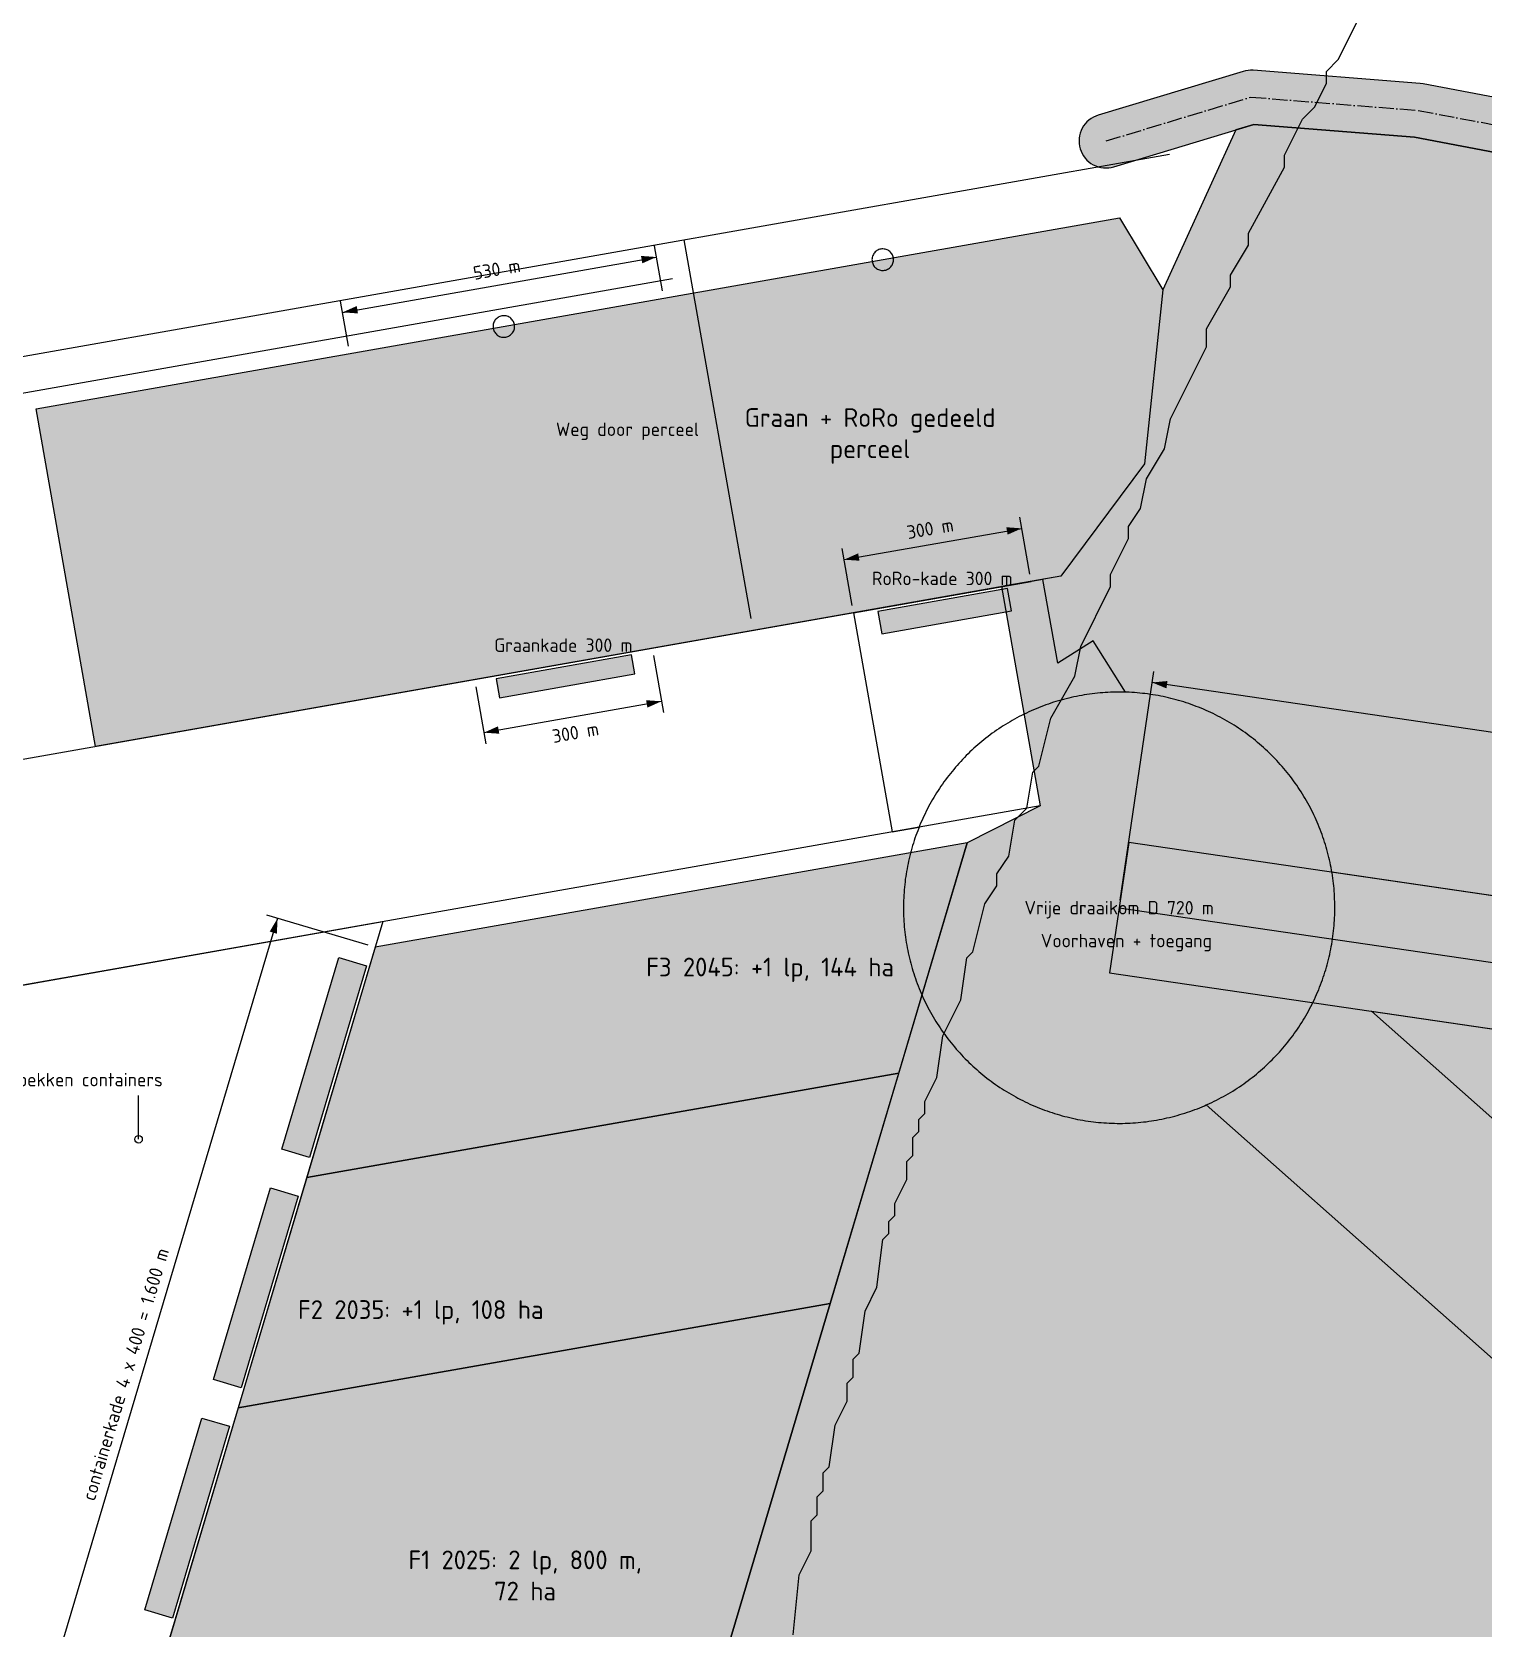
# Model space of a CAD drawing. Header units: metres. Extents: x 284000 to 334319, y 7632000 to 7666000.
# Drawn here: x 295410 to 297832, y 7648436 to 7651101 of the extents above; entities that cross this region are included whole.
import ezdxf
from ezdxf.enums import TextEntityAlignment as Align

# ---------------------------------------------------------------- set-up
doc = ezdxf.new("R2010")
doc.units = ezdxf.units.M
doc.header["$LTSCALE"] = 10
doc.linetypes.add('DASHDOT', pattern=[3.556, 2.54, -0.508, 0, -0.508])
for name, color, linetype in [('HV-BAGGER', 5, 'Continuous'), ('HV-CONTAINER', 30, 'Continuous'), ('HV-DRAAIKOM', 2, 'Continuous'), ('HV-GEUL', 5, 'Continuous'), ('HV-GEUL-AS', 1, 'Continuous'), ('HV-GOLFBREKER', 8, 'Continuous'), ('HV-GRAAN', 50, 'Continuous'), ('HV-KADE', 7, 'Continuous'), ('HV-KUSTLIJN', 4, 'Continuous'), ('HV-ONDERGROND', 8, 'Continuous'), ('HV-SCHIP', 3, 'Continuous'), ('HV-SPOOR', 8, 'Continuous'), ('HV-TEKST-02', 7, 'Continuous'), ('HV-VOORHAVEN', 151, 'Continuous'), ('HV-WEG', 7, 'Continuous')]:
    doc.layers.add(name, color=color, linetype=linetype)
doc.styles.add('NLCS-ISO', font='NLCS-ISO.ttf')
picture_1 = doc.add_image_def('image1.jpg', size_in_pixel=(3400, 3400))

msp = doc.modelspace()

# ---------------------------------------------------------------- hatches: boundary and pattern name
at = {"layer": 'HV-CONTAINER', "true_color": 0xf77f00, "transparency": 33554534}
h = msp.add_hatch(color=30, dxfattribs=at)
h.dxf.hatch_style = 1
h.paths.add_polyline_path([(295982.5, 7649572.6), (295868.1, 7649188.2), (296856.4, 7649362.4), (296970.7, 7649746.9)])
h = msp.add_hatch(color=30, dxfattribs=at)
h.dxf.hatch_style = 1
h.paths.add_polyline_path([(296856.4, 7649362.4), (295868.1, 7649188.2), (295753.8, 7648803.7), (296742, 7648978)])
h = msp.add_hatch(color=30, dxfattribs=at)
h.dxf.hatch_style = 1
h.paths.add_polyline_path([(296742, 7648978), (295753.8, 7648803.7), (295525.1, 7648034.8), (296513.3, 7648209.1)])
at = {"layer": 'HV-GOLFBREKER', "true_color": 0xadb5bd, "transparency": 33554534}
h = msp.add_hatch(color=8, dxfattribs=at)
h.dxf.hatch_style = 1
h.paths.add_polyline_path([(297449, 7650946.4), (297717.1, 7650925.2), (298100.7, 7650852.5), (298486.7, 7650701), (298760.6, 7650525.8), (298902.1, 7650270.8), (298998.2, 7649950.8), (299035.3, 7649539.6), (299035.9, 7649535.2), (299036.9, 7649530.9), (299038.4, 7649526.7), (299040.2, 7649522.7), (299042.4, 7649518.9), (299045, 7649515.4), (299048, 7649512.1), (299051.2, 7649509.1), (299054.8, 7649506.4), (299058.5, 7649504.1), (299062.5, 7649502.2), (299066.7, 7649500.7), (299070.9, 7649499.6), (299075.3, 7649498.9), (299079.7, 7649498.6), (299084.1, 7649498.8), (299088.5, 7649499.4), (299092.8, 7649500.4), (299096.9, 7649501.9), (299101, 7649503.8), (299104.8, 7649506), (299108.3, 7649508.6), (299111.6, 7649511.5), (299114.6, 7649514.8), (299117.3, 7649518.3), (299119.6, 7649522.1), (299121.5, 7649526.1), (299123, 7649530.2), (299124.1, 7649534.5), (299124.8, 7649538.8), (299125.1, 7649543.2), (299124.9, 7649547.7), (299087.4, 7649963.4), (299086.8, 7649967.9), (299085.7, 7649972.3), (298986.9, 7650301.3), (298985.3, 7650305.9), (298983.1, 7650310.2), (298833.8, 7650579.4), (298831.4, 7650583.2), (298828.7, 7650586.7), (298825.7, 7650589.9), (298822.3, 7650592.9), (298818.7, 7650595.4), (298531.5, 7650779.2), (298527.7, 7650781.4), (298523.7, 7650783.2), (298129.6, 7650937.8), (298125.6, 7650939.2), (298121.6, 7650940.2), (297731.5, 7651014.1), (297726.7, 7651014.7), (297447.7, 7651036.8), (297443.5, 7651037), (297439.3, 7651036.7), (297435.1, 7651036.1), (297431.1, 7651035), (297189.2, 7650961.8), (297185.1, 7650960.3), (297181.1, 7650958.5), (297177.3, 7650956.2), (297173.7, 7650953.6), (297170.5, 7650950.6), (297167.5, 7650947.3), (297164.9, 7650943.8), (297162.6, 7650940), (297160.7, 7650936), (297159.2, 7650931.8), (297158.1, 7650927.6), (297157.5, 7650923.2), (297157.3, 7650918.8), (297157.5, 7650914.4), (297158.1, 7650910), (297159.2, 7650905.7), (297160.7, 7650901.6), (297162.6, 7650897.6), (297164.8, 7650893.8), (297167.5, 7650890.2), (297170.4, 7650887), (297173.7, 7650884), (297177.2, 7650881.4), (297181, 7650879.1), (297185, 7650877.2), (297189.2, 7650875.7), (297193.5, 7650874.6), (297197.8, 7650874), (297202.2, 7650873.8), (297206.7, 7650874), (297211, 7650874.6), (297215.3, 7650875.7)])
at = {"layer": 'HV-GRAAN', "true_color": 0xffd166, "transparency": 33554534}
h = msp.add_hatch(color=50, dxfattribs=at)
h.dxf.hatch_style = 1
h.paths.add_polyline_path([(295416.4, 7650471.4), (297224.9, 7650790.3), (297297, 7650670.5), (297266.7, 7650379.9), (297126.6, 7650192.1), (295515.7, 7649908.1)])
at = {"layer": 'HV-SCHIP', "true_color": 0x80ffdb, "transparency": 33554534}
h = msp.add_hatch(color=3, dxfattribs=at)
h.dxf.hatch_style = 1
h.paths.add_polyline_path([(297038.1, 7650171.4), (296821.5, 7650133.3), (296828.1, 7650096.1), (297044.6, 7650134.3)])
h = msp.add_hatch(color=3, dxfattribs=at)
h.dxf.hatch_style = 1
h.paths.add_polyline_path([(296410.1, 7650060.7), (296184.6, 7650020.9), (296190.2, 7649989.2), (296415.7, 7650028.9)])
h = msp.add_hatch(color=3, dxfattribs=at)
h.dxf.hatch_style = 1
h.paths.add_polyline_path([(295968.1, 7649541.9), (295872.9, 7649221.7), (295826.7, 7649235.5), (295921.9, 7649555.6)])
h = msp.add_hatch(color=3, dxfattribs=at)
h.dxf.hatch_style = 1
h.paths.add_polyline_path([(295853.8, 7649157.4), (295758.6, 7648837.3), (295712.4, 7648851), (295807.6, 7649171.2)])
h = msp.add_hatch(color=3, dxfattribs=at)
h.dxf.hatch_style = 1
h.paths.add_polyline_path([(295739.4, 7648773), (295644.2, 7648452.8), (295598, 7648466.6), (295693.2, 7648786.7)])
at = {"layer": 'HV-VOORHAVEN', "true_color": 0x1d5c9e, "transparency": 33554534}
h = msp.add_hatch(color=151, dxfattribs=at)
h.dxf.hatch_style = 1
h.paths.add_polyline_path([(296513.3, 7648209.1), (296439.8, 7648135), (296370, 7647837.3), (296521.3, 7647853), (296778.3, 7647924.2), (296780.2, 7647924.7), (298105.3, 7648229.4), (298342.2, 7648367.9), (298529.4, 7648587.5), (298687, 7648837.1), (298688.2, 7648838.8), (298834.7, 7649048.1), (298838.1, 7649052.4), (298995.9, 7649227.4), (298999, 7649230.6), (299002.4, 7649233.4), (299006.1, 7649235.8), (299010, 7649237.9), (299014, 7649239.6), (299018.3, 7649240.9), (299022.6, 7649241.8), (299027, 7649242.3), (299031.4, 7649242.3), (299035.8, 7649241.8), (299035.8, 7649241.8), (299073.6, 7649499.1), (299070.9, 7649499.6), (299066.7, 7649500.7), (299062.5, 7649502.2), (299058.5, 7649504.1), (299054.8, 7649506.4), (299051.2, 7649509.1), (299048, 7649512.1), (299045, 7649515.4), (299042.4, 7649518.9), (299040.2, 7649522.7), (299038.4, 7649526.7), (299036.9, 7649530.9), (299035.9, 7649535.2), (299035.3, 7649539.6), (298998.2, 7649950.8), (298902.1, 7650270.8), (298760.6, 7650525.8), (298486.7, 7650701), (298100.7, 7650852.5), (297717.1, 7650925.2), (297449, 7650946.4), (297419.1, 7650937.4), (297297, 7650670.5), (297266.7, 7650379.9), (297126.6, 7650192.1), (297027.8, 7650174.7), (297092.2, 7649809), (296970.7, 7649746.9)])

# ---------------------------------------------------------------- linework, layer by layer
at = {"layer": 'HV-BAGGER'}
for points in [[(297027.8, 7650174.7), (297092.2, 7649809), (293840.9, 7649235.7), (293776.4, 7649601.4), (297027.8, 7650174.7)], [(295362.8, 7649504.1), (295995.3, 7649615.6), (295525.1, 7648034.8), (294892.6, 7647923.3), (295362.8, 7649504.1)]]:
    msp.add_lwpolyline(points, close=True, dxfattribs=at)
for points in [[(299070.6, 7649479.3), (297579.3, 7649697.8), (297578.7, 7649701.2), (297577.9, 7649705.6), (297577.1, 7649709.9), (297576.2, 7649714.2), (297575.2, 7649718.5), (297574.2, 7649722.8), (297573.2, 7649727.1), (297572, 7649731.4), (297570.9, 7649735.7), (297569.7, 7649739.9), (297568.4, 7649744.1), (297567.1, 7649748.4), (297565.7, 7649752.6), (297564.3, 7649756.7), (297562.8, 7649760.9), (297561.3, 7649765.1), (297559.7, 7649769.2), (297558.1, 7649773.3), (297556.4, 7649777.4), (297554.7, 7649781.4), (297552.9, 7649785.5), (297551.1, 7649789.5), (297549.2, 7649793.5), (297547.3, 7649797.5), (297545.3, 7649801.4), (297543.3, 7649805.4), (297541.2, 7649809.3), (297539.1, 7649813.1), (297536.9, 7649817), (297534.7, 7649820.8), (297532.5, 7649824.6), (297530.2, 7649828.4), (297527.8, 7649832.1), (297525.4, 7649835.8), (297523, 7649839.5), (297520.5, 7649843.2), (297517.9, 7649846.8), (297515.4, 7649850.4), (297512.7, 7649853.9), (297510.1, 7649857.5), (297507.4, 7649861), (297504.6, 7649864.4), (297501.8, 7649867.8), (297499, 7649871.2), (297496.1, 7649874.6), (297493.2, 7649877.9), (297490.3, 7649881.2), (297487.3, 7649884.4), (297484.2, 7649887.6), (297481.2, 7649890.8), (297478, 7649894), (297474.9, 7649897), (297471.7, 7649900.1), (297468.5, 7649903.1), (297465.2, 7649906.1), (297461.9, 7649909), (297458.6, 7649911.9), (297455.2, 7649914.8), (297451.8, 7649917.6), (297448.4, 7649920.4), (297444.9, 7649923.1), (297441.4, 7649925.8), (297437.8, 7649928.4), (297434.3, 7649931), (297430.7, 7649933.6), (297427, 7649936.1), (297423.4, 7649938.6), (297419.7, 7649941), (297416, 7649943.4), (297412.2, 7649945.7), (297408.4, 7649948), (297404.6, 7649950.2), (297400.8, 7649952.4), (297396.9, 7649954.6), (297393, 7649956.7), (297389.1, 7649958.7), (297385.2, 7649960.7), (297381.2, 7649962.7), (297377.2, 7649964.6), (297373.2, 7649966.4), (297369.2, 7649968.2), (297365.1, 7649970), (297361, 7649971.7), (297356.9, 7649973.3), (297352.8, 7649974.9), (297348.7, 7649976.5), (297344.5, 7649978), (297340.4, 7649979.4), (297336.2, 7649980.8), (297332, 7649982.2), (297327.7, 7649983.5), (297323.5, 7649984.7), (297319.3, 7649985.9), (297315, 7649987.1), (297310.7, 7649988.2), (297306.4, 7649989.2), (297302.1, 7649990.2), (297297.8, 7649991.1), (297293.5, 7649992), (297289.1, 7649992.8), (297284.8, 7649993.6), (297280.4, 7649994.3), (297276, 7649994.9), (297271.7, 7649995.6), (297267.3, 7649996.1), (297262.9, 7649996.6), (297258.5, 7649997.1), (297254.1, 7649997.5), (297249.7, 7649997.8), (297245.3, 7649998.1), (297240.9, 7649998.3), (297236.5, 7649998.5), (297234.7, 7649998.5), (297181, 7650084.4), (297121.6, 7650047.2), (297097, 7650186.9), (296780.7, 7650131.1), (296845.2, 7649765.5), (296845.2, 7649765.5), (296890.4, 7649773.4), (296889.6, 7649771.5), (296888, 7649767.3), (296886.4, 7649763.2), (296884.9, 7649759.1), (296883.4, 7649754.9), (296882, 7649750.7), (296880.7, 7649746.5), (296879.4, 7649742.3), (296878.2, 7649738), (296877, 7649733.8), (296875.8, 7649729.5), (296874.7, 7649725.2), (296873.7, 7649720.9), (296872.7, 7649716.6), (296871.8, 7649712.3), (296870.9, 7649708), (296870.1, 7649703.6), (296869.3, 7649699.3), (296868.6, 7649694.9), (296867.9, 7649690.6), (296867.3, 7649686.2), (296866.8, 7649681.8), (296866.3, 7649677.4), (296865.8, 7649673), (296865.4, 7649668.6), (296865.1, 7649664.2), (296864.8, 7649659.8), (296864.6, 7649655.4), (296864.4, 7649651), (296864.3, 7649646.6), (296864.2, 7649642.1), (296864.2, 7649637.7), (296864.2, 7649633.3), (296864.3, 7649628.9), (296864.5, 7649624.5), (296864.7, 7649620.1), (296864.9, 7649615.6), (296865.2, 7649611.2), (296865.6, 7649606.8), (296866, 7649602.4), (296866.5, 7649598), (296867, 7649593.7), (296867.6, 7649589.3), (296868.2, 7649584.9), (296868.9, 7649580.5), (296869.7, 7649576.2), (296870.4, 7649571.8), (296871.3, 7649567.5), (296872.2, 7649563.2), (296873.1, 7649558.9), (296874.2, 7649554.6), (296875.2, 7649550.3), (296876.3, 7649546), (296877.5, 7649541.7), (296878.7, 7649537.5), (296880, 7649533.3), (296881.3, 7649529), (296882.7, 7649524.8), (296884.1, 7649520.7), (296885.6, 7649516.5), (296887.1, 7649512.4), (296888.7, 7649508.2), (296890.3, 7649504.1), (296892, 7649500), (296893.7, 7649496), (296895.5, 7649491.9), (296897.3, 7649487.9), (296899.2, 7649483.9), (296901.1, 7649479.9), (296903.1, 7649476), (296905.1, 7649472), (296907.2, 7649468.1), (296909.3, 7649464.3), (296911.4, 7649460.4), (296913.6, 7649456.6), (296915.9, 7649452.8), (296918.2, 7649449), (296920.6, 7649445.3), (296923, 7649441.6), (296925.4, 7649437.9), (296927.9, 7649434.2), (296930.4, 7649430.6), (296933, 7649427), (296935.6, 7649423.5), (296938.3, 7649419.9), (296941, 7649416.4), (296943.7, 7649413), (296946.5, 7649409.6), (296949.4, 7649406.2), (296952.2, 7649402.8), (296955.1, 7649399.5), (296958.1, 7649396.2), (296961.1, 7649393), (296964.1, 7649389.8), (296967.2, 7649386.6), (296970.3, 7649383.5), (296973.5, 7649380.4), (296976.7, 7649377.3), (296979.9, 7649374.3), (296983.1, 7649371.3), (296986.4, 7649368.4), (296989.8, 7649365.5), (296993.2, 7649362.6), (296996.6, 7649359.8), (297000, 7649357), (297003.5, 7649354.3), (297007, 7649351.6), (297010.5, 7649349), (297014.1, 7649346.4), (297017.7, 7649343.8), (297021.3, 7649341.3), (297025, 7649338.8), (297028.7, 7649336.4), (297032.4, 7649334), (297036.2, 7649331.7), (297039.9, 7649329.4), (297043.8, 7649327.2), (297047.6, 7649325), (297051.5, 7649322.8), (297055.3, 7649320.7), (297059.3, 7649318.7), (297063.2, 7649316.7), (297067.2, 7649314.7), (297071.1, 7649312.8), (297075.2, 7649311), (297079.2, 7649309.2), (297083.2, 7649307.4), (297087.3, 7649305.7), (297091.4, 7649304.1), (297095.5, 7649302.5), (297099.7, 7649300.9), (297103.8, 7649299.4), (297108, 7649298), (297112.2, 7649296.6), (297116.4, 7649295.2), (297120.6, 7649293.9), (297124.9, 7649292.7), (297129.1, 7649291.5), (297133.4, 7649290.3), (297137.7, 7649289.3), (297142, 7649288.2), (297146.3, 7649287.2), (297150.6, 7649286.3), (297154.9, 7649285.4), (297159.3, 7649284.6), (297163.6, 7649283.8), (297168, 7649283.1), (297172.3, 7649282.5), (297176.7, 7649281.8), (297181.1, 7649281.3), (297185.5, 7649280.8), (297189.9, 7649280.3), (297194.3, 7649279.9), (297198.7, 7649279.6), (297203.1, 7649279.3), (297207.5, 7649279.1), (297211.9, 7649278.9), (297216.3, 7649278.8), (297220.7, 7649278.7), (297225.2, 7649278.7), (297229.6, 7649278.7), (297234, 7649278.8), (297238.4, 7649279), (297242.8, 7649279.2), (297247.2, 7649279.4), (297251.6, 7649279.8), (297256, 7649280.1), (297260.4, 7649280.5), (297264.8, 7649281), (297269.2, 7649281.5), (297273.6, 7649282.1), (297278, 7649282.7), (297282.3, 7649283.4), (297286.7, 7649284.2), (297291, 7649285), (297295.4, 7649285.8), (297299.7, 7649286.7), (297304, 7649287.7), (297308.3, 7649288.7), (297312.6, 7649289.7), (297316.9, 7649290.8), (297321.1, 7649292), (297325.4, 7649293.2), (297329.6, 7649294.5), (297333.8, 7649295.8), (297338, 7649297.2), (297342.2, 7649298.6), (297346.4, 7649300.1), (297350.5, 7649301.6), (297354.7, 7649303.2), (297358.8, 7649304.8), (297362.9, 7649306.5), (297366.9, 7649308.2), (297369.6, 7649309.4), (298102.9, 7648659.6)], [(298301.9, 7648884.1), (297645.5, 7649465.8), (299038.7, 7649261.6)]]:
    msp.add_lwpolyline(points, dxfattribs=at)
at = {"layer": 'HV-CONTAINER'}
for points in [[(295982.5, 7649572.6), (295868.1, 7649188.2), (296856.4, 7649362.4), (296970.7, 7649746.9), (295982.5, 7649572.6)], [(296856.4, 7649362.4), (295868.1, 7649188.2), (295753.8, 7648803.7), (296742, 7648978), (296856.4, 7649362.4)], [(296742, 7648978), (295753.8, 7648803.7), (295525.1, 7648034.8), (296513.3, 7648209.1), (296742, 7648978)]]:
    msp.add_lwpolyline(points, close=True, dxfattribs=at)
at = {"layer": 'HV-DRAAIKOM'}
msp.add_lwpolyline([(297578.7, 7649701.2), (297577.9, 7649705.6), (297577.1, 7649709.9), (297576.2, 7649714.2), (297575.2, 7649718.5), (297574.2, 7649722.8), (297573.2, 7649727.1), (297572, 7649731.4), (297570.9, 7649735.7), (297569.7, 7649739.9), (297568.4, 7649744.1), (297567.1, 7649748.4), (297565.7, 7649752.6), (297564.3, 7649756.7), (297562.8, 7649760.9), (297561.3, 7649765.1), (297559.7, 7649769.2), (297558.1, 7649773.3), (297556.4, 7649777.4), (297554.7, 7649781.4), (297552.9, 7649785.5), (297551.1, 7649789.5), (297549.2, 7649793.5), (297547.3, 7649797.5), (297545.3, 7649801.4), (297543.3, 7649805.4), (297541.2, 7649809.3), (297539.1, 7649813.1), (297536.9, 7649817), (297534.7, 7649820.8), (297532.5, 7649824.6), (297530.2, 7649828.4), (297527.8, 7649832.1), (297525.4, 7649835.8), (297523, 7649839.5), (297520.5, 7649843.2), (297517.9, 7649846.8), (297515.4, 7649850.4), (297512.7, 7649853.9), (297510.1, 7649857.5), (297507.4, 7649861), (297504.6, 7649864.4), (297501.8, 7649867.8), (297499, 7649871.2), (297496.1, 7649874.6), (297493.2, 7649877.9), (297490.3, 7649881.2), (297487.3, 7649884.4), (297484.2, 7649887.6), (297481.2, 7649890.8), (297478, 7649894), (297474.9, 7649897), (297471.7, 7649900.1), (297468.5, 7649903.1), (297465.2, 7649906.1), (297461.9, 7649909), (297458.6, 7649911.9), (297455.2, 7649914.8), (297451.8, 7649917.6), (297448.4, 7649920.4), (297444.9, 7649923.1), (297441.4, 7649925.8), (297437.8, 7649928.4), (297434.3, 7649931), (297430.7, 7649933.6), (297427, 7649936.1), (297423.4, 7649938.6), (297419.7, 7649941), (297416, 7649943.4), (297412.2, 7649945.7), (297408.4, 7649948), (297404.6, 7649950.2), (297400.8, 7649952.4), (297396.9, 7649954.6), (297393, 7649956.7), (297389.1, 7649958.7), (297385.2, 7649960.7), (297381.2, 7649962.7), (297377.2, 7649964.6), (297373.2, 7649966.4), (297369.2, 7649968.2), (297365.1, 7649970), (297361, 7649971.7), (297356.9, 7649973.3), (297352.8, 7649974.9), (297348.7, 7649976.5), (297344.5, 7649978), (297340.4, 7649979.4), (297336.2, 7649980.8), (297332, 7649982.2), (297327.7, 7649983.5), (297323.5, 7649984.7), (297319.3, 7649985.9), (297315, 7649987.1), (297310.7, 7649988.2), (297306.4, 7649989.2), (297302.1, 7649990.2), (297297.8, 7649991.1), (297293.5, 7649992), (297289.1, 7649992.8), (297284.8, 7649993.6), (297280.4, 7649994.3), (297276, 7649994.9), (297271.7, 7649995.6), (297267.3, 7649996.1), (297262.9, 7649996.6), (297258.5, 7649997.1), (297254.1, 7649997.5), (297249.7, 7649997.8), (297245.3, 7649998.1), (297240.9, 7649998.3), (297236.5, 7649998.5), (297232, 7649998.6), (297227.6, 7649998.7), (297223.2, 7649998.7), (297218.8, 7649998.7), (297214.4, 7649998.6), (297209.9, 7649998.4), (297205.5, 7649998.2), (297201.1, 7649998), (297196.7, 7649997.7), (297192.3, 7649997.3), (297187.9, 7649996.9), (297183.5, 7649996.4), (297179.1, 7649995.9), (297174.8, 7649995.3), (297170.4, 7649994.7), (297166, 7649994), (297161.7, 7649993.2), (297157.3, 7649992.4), (297153, 7649991.6), (297148.7, 7649990.7), (297144.3, 7649989.7), (297140, 7649988.7), (297135.8, 7649987.7), (297131.5, 7649986.6), (297127.2, 7649985.4), (297123, 7649984.2), (297118.7, 7649982.9), (297114.5, 7649981.6), (297110.3, 7649980.2), (297106.1, 7649978.8), (297102, 7649977.3), (297097.8, 7649975.8), (297093.7, 7649974.2), (297089.6, 7649972.6), (297085.5, 7649970.9), (297081.4, 7649969.2), (297077.4, 7649967.4), (297073.4, 7649965.6), (297069.4, 7649963.7), (297065.4, 7649961.8), (297061.4, 7649959.8), (297057.5, 7649957.8), (297053.6, 7649955.7), (297049.7, 7649953.6), (297045.9, 7649951.4), (297042.1, 7649949.2), (297038.3, 7649947), (297034.5, 7649944.7), (297030.8, 7649942.3), (297027, 7649939.9), (297023.4, 7649937.5), (297019.7, 7649935), (297016.1, 7649932.5), (297012.5, 7649929.9), (297008.9, 7649927.3), (297005.4, 7649924.6), (297001.9, 7649921.9), (296998.5, 7649919.2), (296995, 7649916.4), (296991.7, 7649913.5), (296988.3, 7649910.7), (296985, 7649907.7), (296981.7, 7649904.8), (296978.4, 7649901.8), (296975.2, 7649898.8), (296972.1, 7649895.7), (296968.9, 7649892.6), (296965.8, 7649889.4), (296962.8, 7649886.2), (296959.8, 7649883), (296956.8, 7649879.7), (296953.8, 7649876.4), (296950.9, 7649873.1), (296948.1, 7649869.7), (296945.3, 7649866.3), (296942.5, 7649862.9), (296939.8, 7649859.4), (296937.1, 7649855.9), (296934.4, 7649852.4), (296931.8, 7649848.8), (296929.3, 7649845.2), (296926.8, 7649841.6), (296924.3, 7649837.9), (296921.9, 7649834.2), (296919.5, 7649830.5), (296917.2, 7649826.7), (296914.9, 7649822.9), (296912.7, 7649819.1), (296910.5, 7649815.3), (296908.3, 7649811.4), (296906.2, 7649807.5), (296904.2, 7649803.6), (296902.2, 7649799.7), (296900.2, 7649795.7), (296898.3, 7649791.7), (296896.5, 7649787.7), (296894.7, 7649783.7), (296892.9, 7649779.6), (296891.2, 7649775.6), (296889.6, 7649771.5), (296888, 7649767.3), (296886.4, 7649763.2), (296884.9, 7649759.1), (296883.4, 7649754.9), (296882, 7649750.7), (296880.7, 7649746.5), (296879.4, 7649742.3), (296878.2, 7649738), (296877, 7649733.8), (296875.8, 7649729.5), (296874.7, 7649725.2), (296873.7, 7649720.9), (296872.7, 7649716.6), (296871.8, 7649712.3), (296870.9, 7649708), (296870.1, 7649703.6), (296869.3, 7649699.3), (296868.6, 7649694.9), (296867.9, 7649690.6), (296867.3, 7649686.2), (296866.8, 7649681.8), (296866.3, 7649677.4), (296865.8, 7649673), (296865.4, 7649668.6), (296865.1, 7649664.2), (296864.8, 7649659.8), (296864.6, 7649655.4), (296864.4, 7649651), (296864.3, 7649646.6), (296864.2, 7649642.1), (296864.2, 7649637.7), (296864.2, 7649633.3), (296864.3, 7649628.9), (296864.5, 7649624.5), (296864.7, 7649620.1), (296864.9, 7649615.6), (296865.2, 7649611.2), (296865.6, 7649606.8), (296866, 7649602.4), (296866.5, 7649598), (296867, 7649593.7), (296867.6, 7649589.3), (296868.2, 7649584.9), (296868.9, 7649580.5), (296869.7, 7649576.2), (296870.4, 7649571.8), (296871.3, 7649567.5), (296872.2, 7649563.2), (296873.1, 7649558.9), (296874.2, 7649554.6), (296875.2, 7649550.3), (296876.3, 7649546), (296877.5, 7649541.7), (296878.7, 7649537.5), (296880, 7649533.3), (296881.3, 7649529), (296882.7, 7649524.8), (296884.1, 7649520.7), (296885.6, 7649516.5), (296887.1, 7649512.4), (296888.7, 7649508.2), (296890.3, 7649504.1), (296892, 7649500), (296893.7, 7649496), (296895.5, 7649491.9), (296897.3, 7649487.9), (296899.2, 7649483.9), (296901.1, 7649479.9), (296903.1, 7649476), (296905.1, 7649472), (296907.2, 7649468.1), (296909.3, 7649464.3), (296911.4, 7649460.4), (296913.6, 7649456.6), (296915.9, 7649452.8), (296918.2, 7649449), (296920.6, 7649445.3), (296923, 7649441.6), (296925.4, 7649437.9), (296927.9, 7649434.2), (296930.4, 7649430.6), (296933, 7649427), (296935.6, 7649423.5), (296938.3, 7649419.9), (296941, 7649416.4), (296943.7, 7649413), (296946.5, 7649409.6), (296949.4, 7649406.2), (296952.2, 7649402.8), (296955.1, 7649399.5), (296958.1, 7649396.2), (296961.1, 7649393), (296964.1, 7649389.8), (296967.2, 7649386.6), (296970.3, 7649383.5), (296973.5, 7649380.4), (296976.7, 7649377.3), (296979.9, 7649374.3), (296983.1, 7649371.3), (296986.4, 7649368.4), (296989.8, 7649365.5), (296993.2, 7649362.6), (296996.6, 7649359.8), (297000, 7649357), (297003.5, 7649354.3), (297007, 7649351.6), (297010.5, 7649349), (297014.1, 7649346.4), (297017.7, 7649343.8), (297021.3, 7649341.3), (297025, 7649338.8), (297028.7, 7649336.4), (297032.4, 7649334), (297036.2, 7649331.7), (297039.9, 7649329.4), (297043.8, 7649327.2), (297047.6, 7649325), (297051.5, 7649322.8), (297055.3, 7649320.7), (297059.3, 7649318.7), (297063.2, 7649316.7), (297067.2, 7649314.7), (297071.1, 7649312.8), (297075.2, 7649311), (297079.2, 7649309.2), (297083.2, 7649307.4), (297087.3, 7649305.7), (297091.4, 7649304.1), (297095.5, 7649302.5), (297099.7, 7649300.9), (297103.8, 7649299.4), (297108, 7649298), (297112.2, 7649296.6), (297116.4, 7649295.2), (297120.6, 7649293.9), (297124.9, 7649292.7), (297129.1, 7649291.5), (297133.4, 7649290.3), (297137.7, 7649289.3), (297142, 7649288.2), (297146.3, 7649287.2), (297150.6, 7649286.3), (297154.9, 7649285.4), (297159.3, 7649284.6), (297163.6, 7649283.8), (297168, 7649283.1), (297172.3, 7649282.5), (297176.7, 7649281.8), (297181.1, 7649281.3), (297185.5, 7649280.8), (297189.9, 7649280.3), (297194.3, 7649279.9), (297198.7, 7649279.6), (297203.1, 7649279.3), (297207.5, 7649279.1), (297211.9, 7649278.9), (297216.3, 7649278.8), (297220.7, 7649278.7), (297225.2, 7649278.7), (297229.6, 7649278.7), (297234, 7649278.8), (297238.4, 7649279), (297242.8, 7649279.2), (297247.2, 7649279.4), (297251.6, 7649279.8), (297256, 7649280.1), (297260.4, 7649280.5), (297264.8, 7649281), (297269.2, 7649281.5), (297273.6, 7649282.1), (297278, 7649282.7), (297282.3, 7649283.4), (297286.7, 7649284.2), (297291, 7649285), (297295.4, 7649285.8), (297299.7, 7649286.7), (297304, 7649287.7), (297308.3, 7649288.7), (297312.6, 7649289.7), (297316.9, 7649290.8), (297321.1, 7649292), (297325.4, 7649293.2), (297329.6, 7649294.5), (297333.8, 7649295.8), (297338, 7649297.2), (297342.2, 7649298.6), (297346.4, 7649300.1), (297350.5, 7649301.6), (297354.7, 7649303.2), (297358.8, 7649304.8), (297362.9, 7649306.5), (297366.9, 7649308.2), (297371, 7649310), (297375, 7649311.8), (297379, 7649313.7), (297383, 7649315.6), (297386.9, 7649317.6), (297390.8, 7649319.6), (297394.7, 7649321.7), (297398.6, 7649323.8), (297402.5, 7649326), (297406.3, 7649328.2), (297410.1, 7649330.4), (297413.9, 7649332.7), (297417.6, 7649335.1), (297421.3, 7649337.5), (297425, 7649339.9), (297428.7, 7649342.4), (297432.3, 7649344.9), (297435.9, 7649347.5), (297439.4, 7649350.1), (297442.9, 7649352.8), (297446.4, 7649355.5), (297449.9, 7649358.3), (297453.3, 7649361), (297456.7, 7649363.9), (297460.1, 7649366.7), (297463.4, 7649369.7), (297466.7, 7649372.6), (297469.9, 7649375.6), (297473.1, 7649378.7), (297476.3, 7649381.7), (297479.4, 7649384.8), (297482.5, 7649388), (297485.6, 7649391.2), (297488.6, 7649394.4), (297491.6, 7649397.7), (297494.5, 7649401), (297497.4, 7649404.3), (297500.3, 7649407.7), (297503.1, 7649411.1), (297505.9, 7649414.5), (297508.6, 7649418), (297511.3, 7649421.5), (297513.9, 7649425), (297516.5, 7649428.6), (297519.1, 7649432.2), (297521.6, 7649435.8), (297524.1, 7649439.5), (297526.5, 7649443.2), (297528.9, 7649446.9), (297531.2, 7649450.7), (297533.5, 7649454.5), (297535.7, 7649458.3), (297537.9, 7649462.1), (297540, 7649466), (297542.1, 7649469.9), (297544.2, 7649473.8), (297546.2, 7649477.7), (297548.1, 7649481.7), (297550, 7649485.7), (297551.9, 7649489.7), (297553.7, 7649493.7), (297555.4, 7649497.8), (297557.2, 7649501.8), (297558.8, 7649505.9), (297560.4, 7649510.1), (297562, 7649514.2), (297563.5, 7649518.3), (297564.9, 7649522.5), (297566.3, 7649526.7), (297567.7, 7649530.9), (297569, 7649535.1), (297570.2, 7649539.4), (297571.4, 7649543.6), (297572.5, 7649547.9), (297573.6, 7649552.2), (297574.7, 7649556.5), (297575.6, 7649560.8), (297576.6, 7649565.1), (297577.5, 7649569.4), (297578.3, 7649573.8), (297579, 7649578.1), (297579.8, 7649582.5), (297580.4, 7649586.9), (297581, 7649591.2), (297581.6, 7649595.6), (297582.1, 7649600), (297582.5, 7649604.4), (297582.9, 7649608.8), (297583.3, 7649613.2), (297583.6, 7649617.6), (297583.8, 7649622), (297584, 7649626.4), (297584.1, 7649630.8), (297584.2, 7649635.3), (297584.2, 7649639.7), (297584.1, 7649644.1), (297584, 7649648.5), (297583.9, 7649652.9), (297583.7, 7649657.3), (297583.4, 7649661.8), (297583.1, 7649666.2), (297582.8, 7649670.6), (297582.4, 7649675), (297581.9, 7649679.4), (297581.4, 7649683.7), (297580.8, 7649688.1), (297580.1, 7649692.5), (297579.5, 7649696.9), (297578.7, 7649701.2)], close=True, dxfattribs=at)
at = {"layer": 'HV-GEUL'}
msp.add_lwpolyline([(299038.7, 7649261.6), (299070.6, 7649479.3), (297240.1, 7649747.5), (297208.2, 7649529.9), (299038.7, 7649261.6)], close=True, dxfattribs=at)
at = {"layer": 'HV-GEUL-AS'}
msp.add_lwpolyline([(297224.2, 7649638.7), (299054.7, 7649370.5), (301231.4, 7649051.5), (334306.5, 7652915.5)], dxfattribs=at)
at = {"layer": 'HV-GEUL-AS', "linetype": 'DASHDOT'}
msp.add_lwpolyline([(297202.3, 7650918.8), (297444.1, 7650992), (297723.1, 7650969.8), (298113.2, 7650896), (298507.3, 7650741.3), (298794.4, 7650557.5), (298943.8, 7650288.4), (299042.6, 7649959.3), (299080.1, 7649543.6)], dxfattribs=at)
at = {"layer": 'HV-GOLFBREKER'}
msp.add_lwpolyline([(298121.6, 7650940.2), (297731.5, 7651014.1), (297726.7, 7651014.7), (297447.7, 7651036.8), (297443.5, 7651037), (297439.3, 7651036.7), (297435.1, 7651036.1), (297431.1, 7651035), (297189.2, 7650961.8), (297185.1, 7650960.3), (297181.1, 7650958.5), (297177.3, 7650956.2), (297173.7, 7650953.6), (297170.5, 7650950.6), (297167.5, 7650947.3), (297164.9, 7650943.8), (297162.6, 7650940), (297160.7, 7650936), (297159.2, 7650931.8), (297158.1, 7650927.6), (297157.5, 7650923.2), (297157.3, 7650918.8), (297157.5, 7650914.4), (297158.1, 7650910), (297159.2, 7650905.7), (297160.7, 7650901.6), (297162.6, 7650897.6), (297164.8, 7650893.8), (297167.5, 7650890.2), (297170.4, 7650887), (297173.7, 7650884), (297177.2, 7650881.4), (297181, 7650879.1), (297185, 7650877.2), (297189.2, 7650875.7), (297193.5, 7650874.6), (297197.8, 7650874), (297202.2, 7650873.8), (297206.7, 7650874), (297211, 7650874.6), (297215.3, 7650875.7), (297449, 7650946.4), (297449, 7650946.4), (297717.1, 7650925.2), (298100.7, 7650852.5)], dxfattribs=at)
at = {"layer": 'HV-GRAAN'}
msp.add_lwpolyline([(295416.4, 7650471.4), (297224.9, 7650790.3), (297297, 7650670.5), (297266.7, 7650379.9), (297126.6, 7650192.1), (295515.7, 7649908.1), (295416.4, 7650471.4)], close=True, dxfattribs=at)
at = {"layer": 'HV-KADE'}
for points in [[(296780.7, 7650131.1), (297077.2, 7650183.4)], [(296148.2, 7650019.6), (296444.7, 7650071.9)], [(295982.5, 7649572.6), (295868.1, 7649188.2)], [(295868.1, 7649188.2), (295753.8, 7648803.7)], [(295753.8, 7648803.7), (295639.4, 7648419.3)]]:
    msp.add_lwpolyline(points, dxfattribs=at)
at = {"layer": 'HV-KUSTLIJN'}
msp.add_lwpolyline([(296680, 7648425), (296690, 7648525), (296710, 7648565), (296710, 7648615), (296720, 7648625), (296720, 7648655), (296730, 7648665), (296730, 7648695), (296740, 7648705), (296750, 7648775), (296770, 7648815), (296770, 7648845), (296780, 7648855), (296780, 7648885), (296790, 7648895), (296800, 7648965), (296820, 7649005), (296830, 7649085), (296840, 7649095), (296840, 7649115), (296850, 7649125), (296850, 7649145), (296870, 7649185), (296870, 7649215), (296880, 7649225), (296880, 7649255), (296890, 7649265), (296890, 7649285), (296900, 7649295), (296900, 7649315), (296920, 7649355), (296930, 7649425), (296960, 7649485), (296970, 7649555), (296980, 7649565), (297000, 7649645), (297020, 7649675), (297020, 7649695), (297040, 7649725), (297050, 7649785), (297070, 7649805), (297080, 7649865), (297090, 7649875), (297110, 7649955), (297150, 7650025), (297160, 7650075), (297210, 7650175), (297210, 7650195), (297240, 7650255), (297240, 7650275), (297260, 7650305), (297270, 7650355), (297300, 7650405), (297310, 7650455), (297370, 7650575), (297370, 7650605), (297410, 7650675), (297410, 7650695), (297440, 7650745), (297440, 7650765), (297500, 7650875), (297500, 7650895), (297530, 7650955), (297550, 7650975), (297570, 7651015), (297570, 7651035), (297590, 7651055), (297790, 7651455)], dxfattribs=at)
at = {"layer": 'HV-SCHIP'}
for points in [[(297038.1, 7650171.4), (296821.5, 7650133.3), (296828.1, 7650096.1), (297044.6, 7650134.3), (297038.1, 7650171.4)], [(296410.1, 7650060.7), (296184.6, 7650020.9), (296190.2, 7649989.2), (296415.7, 7650028.9), (296410.1, 7650060.7)], [(295968.1, 7649541.9), (295872.9, 7649221.7), (295826.7, 7649235.5), (295921.9, 7649555.6), (295968.1, 7649541.9)], [(295853.8, 7649157.4), (295758.6, 7648837.3), (295712.4, 7648851), (295807.6, 7649171.2), (295853.8, 7649157.4)], [(295739.4, 7648773), (295644.2, 7648452.8), (295598, 7648466.6), (295693.2, 7648786.7), (295739.4, 7648773)]]:
    msp.add_lwpolyline(points, close=True, dxfattribs=at)
at = {"layer": 'HV-SPOOR'}
msp.add_lwpolyline([(292124.2, 7648800.6), (293349.7, 7649016.7), (293158, 7650103.7), (296478.5, 7650689.2)], dxfattribs=at)
at = {"layer": 'HV-TEKST-02'}
for p, q in [((296461.8, 7650668.4), (296448.6, 7650743.5)), ((295928, 7650632.7), (296451.8, 7650725)), ((295938, 7650576.1), (295924.8, 7650651.2)), ((297075, 7650195.7), (297058.3, 7650290.5)), ((296765.1, 7650219.8), (297061.6, 7650272)), ((296778.5, 7650143.4), (296761.8, 7650238.2)), ((296446.9, 7650059.6), (296463.6, 7649964.8)), ((297226, 7649651.1), (297282, 7650033.2)), ((299109.8, 7649746.4), (297279.3, 7650014.7)), ((296150.4, 7650007.3), (296167.1, 7649912.5)), ((296163.9, 7649931), (296460.3, 7649983.3)), ((295819.5, 7649621.1), (295362.1, 7648083.3)), ((295970.5, 7649576.2), (295801.6, 7649626.4)), ((295587.5, 7649252.1), (295587.5, 7649325.4))]:
    msp.add_line(p, q, dxfattribs=at)
msp.add_circle((295587.5, 7649252.1), 6.25, dxfattribs=at)
for points in [[(296451.8, 7650725), (296426.1, 7650726.9), (296428.3, 7650714.5)], [(295928, 7650632.7), (295951.6, 7650643.2), (295953.7, 7650630.9)], [(297061.6, 7650272), (297035.9, 7650273.9), (297038, 7650261.5)], [(296765.1, 7650219.8), (296788.6, 7650230.3), (296790.8, 7650218)], [(297279.3, 7650014.7), (297303.1, 7650004.9), (297304.9, 7650017.2)], [(296460.3, 7649983.3), (296434.6, 7649985.1), (296436.8, 7649972.8)], [(296163.9, 7649931), (296187.4, 7649941.5), (296189.6, 7649929.2)], [(295819.5, 7649621.1), (295818.4, 7649595.3), (295806.4, 7649598.9)]]:
    msp.add_solid(points, dxfattribs=at)
at = {"layer": 'HV-VOORHAVEN'}
msp.add_lwpolyline([(298100.7, 7650852.5), (297717.1, 7650925.2), (297449, 7650946.4), (297419.1, 7650937.4), (297297, 7650670.5), (297266.7, 7650379.9), (297126.6, 7650192.1), (297027.8, 7650174.7), (297092.2, 7649809), (296970.7, 7649746.9), (296513.3, 7648209.1), (296513.3, 7648209.1), (296439.8, 7648135), (296370, 7647837.3), (296521.3, 7647853), (296778.3, 7647924.2), (296780.2, 7647924.7), (298105.3, 7648229.4)], dxfattribs=at)
at = {"layer": 'HV-WEG'}
for points in [[(293206.8, 7650173.5), (297308.1, 7650896.6)], [(296497.7, 7650753.8), (296609.2, 7650121.3)]]:
    msp.add_lwpolyline(points, dxfattribs=at)
for points in [[(296847.3, 7650723.7), (296847, 7650725.4), (296846.4, 7650727.1), (296845.7, 7650728.7), (296844.8, 7650730.3), (296843.8, 7650731.7), (296842.6, 7650733), (296841.3, 7650734.2), (296839.9, 7650735.3), (296838.5, 7650736.3), (296836.9, 7650737.1), (296835.2, 7650737.7), (296833.5, 7650738.2), (296831.8, 7650738.4), (296830, 7650738.6), (296828.2, 7650738.5), (296826.5, 7650738.3), (296824.8, 7650737.9), (296823.1, 7650737.4), (296821.5, 7650736.6), (296819.9, 7650735.8), (296818.5, 7650734.7), (296817.2, 7650733.6), (296816, 7650732.3), (296814.9, 7650730.9), (296813.9, 7650729.4), (296813.1, 7650727.8), (296812.5, 7650726.2), (296812, 7650724.5), (296811.8, 7650722.7), (296811.6, 7650721), (296811.7, 7650719.2), (296811.9, 7650717.5), (296812.3, 7650715.7), (296812.8, 7650714.1), (296813.6, 7650712.4), (296814.4, 7650710.9), (296815.5, 7650709.5), (296816.6, 7650708.1), (296817.9, 7650706.9), (296819.3, 7650705.8), (296820.8, 7650704.9), (296822.4, 7650704.1), (296824, 7650703.5), (296825.7, 7650703), (296827.5, 7650702.7), (296829.2, 7650702.6), (296831, 7650702.6), (296832.7, 7650702.9), (296834.5, 7650703.2), (296836.1, 7650703.8), (296837.8, 7650704.5), (296839.3, 7650705.4), (296840.7, 7650706.4), (296842.1, 7650707.6), (296843.3, 7650708.9), (296844.4, 7650710.3), (296845.3, 7650711.7), (296846.1, 7650713.3), (296846.7, 7650715), (296847.2, 7650716.7), (296847.5, 7650718.4), (296847.6, 7650720.2), (296847.6, 7650722), (296847.3, 7650723.7)], [(296214.9, 7650612.2), (296214.5, 7650613.9), (296213.9, 7650615.6), (296213.2, 7650617.2), (296212.3, 7650618.7), (296211.3, 7650620.2), (296210.1, 7650621.5), (296208.9, 7650622.7), (296207.5, 7650623.8), (296206, 7650624.7), (296204.4, 7650625.5), (296202.7, 7650626.2), (296201, 7650626.6), (296199.3, 7650626.9), (296197.5, 7650627.1), (296195.8, 7650627), (296194, 7650626.8), (296192.3, 7650626.4), (296190.6, 7650625.8), (296189, 7650625.1), (296187.5, 7650624.2), (296186, 7650623.2), (296184.7, 7650622.1), (296183.5, 7650620.8), (296182.4, 7650619.4), (296181.5, 7650617.9), (296180.7, 7650616.3), (296180, 7650614.7), (296179.6, 7650613), (296179.3, 7650611.2), (296179.1, 7650609.4), (296179.2, 7650607.7), (296179.4, 7650605.9), (296179.8, 7650604.2), (296180.4, 7650602.5), (296181.1, 7650600.9), (296182, 7650599.4), (296183, 7650597.9), (296184.1, 7650596.6), (296185.4, 7650595.4), (296186.8, 7650594.3), (296188.3, 7650593.4), (296189.9, 7650592.6), (296191.5, 7650591.9), (296193.2, 7650591.5), (296195, 7650591.2), (296196.7, 7650591.1), (296198.5, 7650591.1), (296200.3, 7650591.3), (296202, 7650591.7), (296203.7, 7650592.3), (296205.3, 7650593), (296206.8, 7650593.9), (296208.3, 7650594.9), (296209.6, 7650596.1), (296210.8, 7650597.3), (296211.9, 7650598.7), (296212.8, 7650600.2), (296213.6, 7650601.8), (296214.2, 7650603.5), (296214.7, 7650605.2), (296215, 7650606.9), (296215.1, 7650608.7), (296215.1, 7650610.4), (296214.9, 7650612.2)]]:
    msp.add_lwpolyline(points, close=True, dxfattribs=at)

# ---------------------------------------------------------------- texts
at = {"layer": 'HV-TEKST-02', "style": 'NLCS-ISO'}
for s, rotation, p in [('530 m', 10, (296185.4, 7650704.7)), ('300 m', 10, (296908.8, 7650271.8)), ('300 m', 10, (296316.7, 7649931.3)), ('containerkade 4 x 400 = 1.600 m', 73.4349, (295565.7, 7648859.7))]:
    msp.add_text(s, height=22.5, rotation=rotation, dxfattribs=at).set_placement(p, align=Align.MIDDLE_CENTER)
for s, height, p in [('Weg door perceel', 22.5, (296403.6, 7650437.5)), ('RoRo-kade 300 m', 22.5, (296928.9, 7650188.5)), ('Graankade 300 m', 22.5, (296296.5, 7650077)), ('Vrije draaikom D 720 m', 22.5, (297224.2, 7649638.7)), ('Voorhaven + toegang', 22.5, (297236.3, 7649583.8)), ('F3 2045: +1 lp, 144 ha', 31.25, (296641.6, 7649539.7)), ('Insteekbekken containers', 22.5, (295459.5, 7649351.7)), ('F2 2035: +1 lp, 108 ha', 31.25, (296058.5, 7648967.8))]:
    msp.add_text(s, height=height, dxfattribs=at).set_placement(p, align=Align.MIDDLE_CENTER)
at = {"layer": 'HV-TEKST-02', "char_height": 31.25, "attachment_point": 5, "style": 'NLCS-ISO'}
for s, insert in [('Graan + RoRo gedeeld\\Pperceel', (296808.5, 7650426.3)), ('F1 2025: 2 lp, 800 m,\\P72 ha', (296232.7, 7648523.9))]:
    msp.add_mtext(s, dxfattribs=dict(at, insert=insert))

# ---------------------------------------------------------------- pictures from other files: only their frames are drawn
at = {"layer": 'HV-ONDERGROND'}
image = msp.add_image(picture_1, insert=(284000, 7632000), size_in_units=(34000, 34000), dxfattribs=at)

doc.saveas('drawing.dxf')
